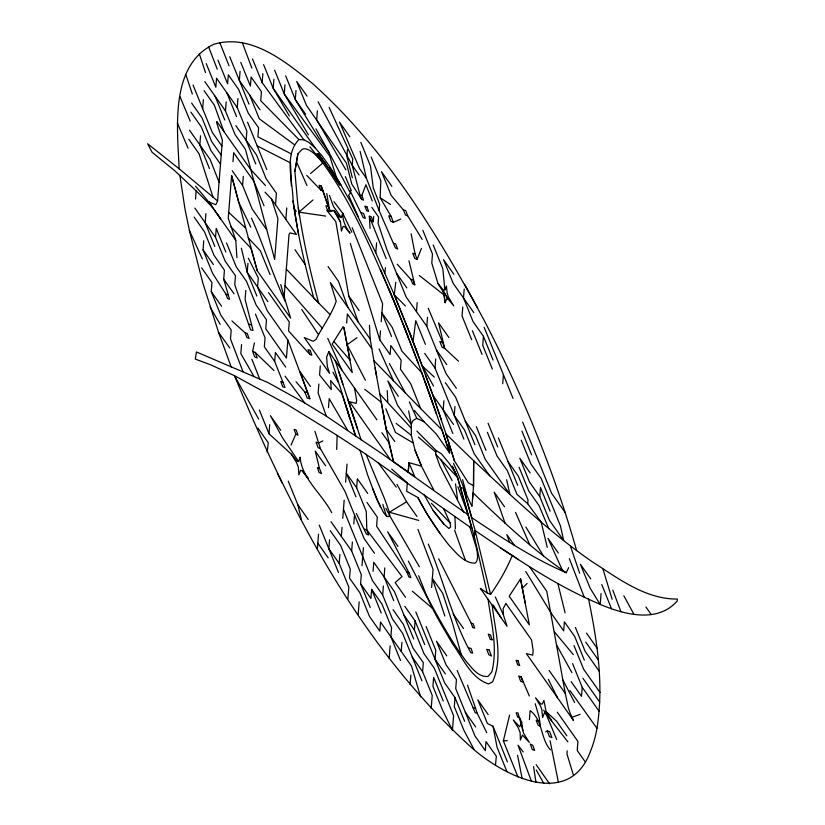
<?xml version="1.0" encoding="UTF-8"?>
<svg xmlns="http://www.w3.org/2000/svg" width="825" height="825" viewBox="0 0 825 825"><rect width="100%" height="100%" fill="white"/><g stroke="black" fill="none" stroke-linecap="round" stroke-linejoin="round"><path stroke-width="1.24" d="M453.472 463.403C460.298 477.5 464.929 492.319 471.962 506.333L473.581 485.75L473.663 460.711L445.995 434.002L432.939 395.309L409.808 332.98L394.247 294.742L375.757 252.78L350.46 201.64L336.249 176.942L330.217 167.341L322.008 155.812L315.253 147.995L273.209 88.306L263.577 64.608M473.437 487.73L473.663 460.711C511.593 496.083 549.326 532.094 592.092 561.67C618.007 578.201 645.346 599.352 677.397 599.043L677.232 600.951C656.112 625.247 618.925 613.13 594.072 601.662C551.657 583.089 513.336 556.493 475.128 530.588L463.444 488.266L460.402 487.431L457.524 477.438L452.317 466.29L457.524 477.438L474.272 536.456L487.152 592.897L490.566 594.423C499.094 582.223 506.591 569.229 512.284 555.452L500.754 548.14M576.644 550.636C554.214 471.199 522.514 394.525 484.636 321.265C438.168 235.084 385.904 149.191 312.283 83.304C285.326 61.462 250.934 33.206 213.85 44.261C169.403 65.546 177.499 128.597 179.128 168.754L217.594 200.949L215.861 204.744L208.673 201.888L195.597 186.233M457.896 486.781L468.27 514.996L382.377 454.028L326.318 416.161L304.724 402.961L267.96 382.583L196.432 351.966L195.319 359.102L209.911 364.506L234.475 375.664C289.781 510.397 359.566 644.995 468.229 744.542C499.785 774.386 569.714 811.563 590.968 749.915A371.271 115.717 64.3 0 0 596.96 728.31C603.993 685.224 597.248 641.345 588.565 599.012M336.693 449.45L337.167 435.404L286.791 404.281L234.475 375.664L258.658 419.079M400.775 219.068L393.401 222.348L391.009 216.181L380.15 197.783L380.82 180.716L371.188 157.018M567.157 750.863L567.012 754.143L573.478 775.314M433.713 489.906L421.482 466.146L415.099 450.378L411.376 435.404L411.283 424.308L408.643 410.963M195.556 199.042L196.133 190.802L174.549 170.589L152.078 152.254L147.603 143.756L179.128 168.754M236.899 257.678L235.775 240.302L228.247 218.264L231.608 175.57L257.256 270.806L290.637 318.161L284.14 296.804L289.018 234.465L290.018 232.908L296.433 234.403L271.58 199.145L265.031 192.215M200.537 135.816L199.825 144.849L209.447 168.537M202.672 108.725L203.383 99.691M194.133 217.099L204.476 231.763L214.098 255.461L224.431 270.126L223.719 279.159L229.567 299.32L227.483 298.506L226.019 294.236L212.675 273.529L203.053 249.831L203.765 240.797M205.889 213.706L205.178 222.729L214.809 246.428M217.594 200.991L222.379 140.188L216.738 123.008L216.851 121.502L250.573 169.352L265.547 185.604M242.973 371.621L230.495 338.972L231.206 329.928L220.873 315.284L211.252 291.586L211.963 282.562L201.63 267.898M245.809 290.4L245.097 299.434L253.028 330.412L250.583 329.804L234.764 284.78L235.476 275.736L225.142 261.082L215.521 237.394L216.233 228.37L225.854 252.058M271.58 199.145L277.922 218.708L274.663 259.442L245.427 149.294L235.094 134.64L225.472 110.952L226.184 101.918M232.959 161.741L233.671 152.708L253.863 181.345L263.969 205.724M255.76 163.958L246.139 140.271L246.85 131.237L237.229 107.539L237.94 98.515M240.075 71.414L239.363 80.448L248.975 104.136M266.588 229.525L252.203 209.117L242.581 185.419L243.292 176.395M241.539 344.592L240.828 353.626L253.729 376.035M247.943 263.309L247.232 272.343L256.864 296.041M315.253 147.995L308.798 142.395L303.868 139.786L262.154 82.665L262.866 73.631M273.921 79.272L273.209 88.306L289.338 115.943M275.529 204.744L276.427 193.277L266.104 178.623L256.472 154.925L235.806 125.617M284.955 84.903L284.254 93.926L308.385 134.846M331.712 512.676C322.142 494.031 302.012 479.139 300.063 457.163L298.66 461.577L296.649 460.711L291.328 454.173L268.991 433.744L269.703 424.7M283.027 382.315L280.727 381.501L282.769 386.832L285.037 387.461L274.684 361.484L275.385 352.45L285.728 367.115M285.863 219.398L286.76 207.941M296 90.523L295.288 99.557L318.502 137.445L328.845 152.12L350.408 193.04L348.614 195.216L358.112 216.47M248.346 258.163L258.277 277.973L257.565 287.007L267.187 310.695L287.853 340.013L286.43 358.081L265.763 328.762L266.475 319.729L256.152 305.075L246.52 281.366L236.187 266.712L226.566 243.024M317.388 110.818L316.676 119.842L345.871 169.857M318.863 383.996L318.151 393.03L326.318 416.161M320.286 365.929L319.574 374.963L331.268 389.565L330.619 380.593L341.839 393.566L355.627 436.074L328.824 351.605L326.618 357.06L327.278 366.104L329.577 373.395L304.301 337.549L313.201 341.272L316.058 339.374C322.42 326.525 331.619 314.717 336.208 301.218L330.392 282.573L370.177 339.013L376.685 376.912M347.459 149.686L346.923 156.41L352.327 177.736M317.367 548.914L318.532 534.136M328.484 407.684L329.196 398.661L347.676 430.382M329.577 539.767L328.866 548.8L339.209 563.465L348.831 587.153L347.903 598.909M346.644 323.008L347.356 313.974L371.786 348.635M339.209 563.465L339.91 554.431M341.333 536.374L342.045 527.33M342.757 518.306L344.18 500.239M345.603 482.171L347.026 464.104M370.208 607.447L360.587 583.749L361.298 574.716L351.667 551.028L352.378 541.994M353.801 523.927L354.513 514.893M356.359 513.47L366.455 534.157L368.62 535.033L366.826 529.908L366.269 511.49L356.647 487.802L357.359 478.768L367.692 493.433M393.638 243.272L395.618 243.87L397.65 248.995L395.371 247.882L379.139 210.633L379.644 204.208L373.292 188.048L370.477 166.052L360.855 142.364M358.153 614.615L359.164 601.817M362.01 565.692L363.423 547.625M414.459 410.572L424.153 421.864L436.095 433.795L449.615 452.935L441.922 429.815L420.688 408.633L410.778 383.873L400.445 369.208L401.156 360.174L390.823 345.52L390.112 354.544L379.778 339.89L380.49 330.856M381.202 321.822L382.625 303.755L352.182 227.648M400.496 660.454L390.875 636.766L391.586 627.732L381.965 604.044L371.632 589.38L370.92 598.414L360.587 583.749M373.055 571.312L373.766 562.279L394.433 591.607L413.676 638.993M421.884 680.749L402.631 633.363L392.298 618.698L382.676 595.011L383.388 585.977M384.811 567.909L384.099 576.943L393.721 600.631M389.173 658.36L390.163 645.8M416.47 311.613L417.182 302.579M401.208 651.43L401.919 642.397M456.38 388.317L446.047 373.653L426.803 326.277L427.515 317.243M410.087 684.626L410.84 675.118M443.262 701.033L433.641 677.346L432.929 686.379L442.551 710.067L452.44 730.342L453.595 715.698L434.352 668.312L424.009 653.658L414.387 629.96L415.099 620.926L404.766 606.262M463.877 439.106L435.002 368.032L435.713 358.999M431.176 708.603L432.218 695.413L422.596 671.715L423.308 662.681L412.964 648.027L403.343 624.329L393.009 609.675M443.922 400.754L443.211 409.788L452.832 433.486M431.63 587.493L433.053 569.425L417.976 529.454M454.967 406.385L454.255 415.418L464.588 430.073L474.21 453.771L489.782 475.87M462.784 307.034L462.072 316.068L471.694 339.756M464.207 288.967L463.495 298L473.117 321.688L483.45 336.353L493.082 360.051M415.81 611.892L444.685 682.976L455.018 697.63L454.307 706.664L463.928 730.362L473.932 749.265M483.45 336.353L482.738 345.386L492.37 369.074M472.529 499.187L473.055 492.865C502.466 521.307 532.465 549.471 566.239 572.746L568.642 567.652M502.703 383.738L503.415 374.705M547.264 547.357L541.169 522.05L527.722 503.766L528.021 499.981L518.389 476.283L508.056 461.618M521.235 440.158L530.857 463.856L541.2 478.51L560.433 525.886L563.671 540.519L549.398 520.266L539.777 496.578L540.488 487.544L550.11 511.232M529.413 719.606L530.124 710.572C543.17 720.369 540.241 738.458 550.419 749.884M572.581 663.599L582.202 687.287L581.491 696.321L571.158 681.667M601.064 593.567L600.198 604.55L590.019 587.936L580.398 564.248L590.731 578.903M375.757 252.78L376.613 242.777M303.868 139.786L298.928 139.549C283.563 155.482 293.03 181.51 293.061 201.032C297.423 233.846 305.147 266.145 313.799 298.073L330.072 314.593M495.505 764.94L496.351 756.278L486.018 741.613L485.306 750.647L474.973 735.993L455.73 688.597L456.442 679.563L446.108 664.909L436.477 641.221L446.82 655.875M267.197 452.028L268.28 442.778L257.947 428.113M384.78 273.137L385.461 267.63M418.038 354.441L394.247 294.742L395.794 282.294M373.096 221.791L371.415 216.882L369.332 216.222L371.157 220.997L373.096 221.791L373.766 216.49M475.128 530.588L474.272 536.456L475.128 530.609L490.566 594.423M433.579 386.09L422.359 366.042L413.047 341.498L415.759 320.647L425.38 344.334M286.296 269.105L318.687 303.064C309.818 270.28 302.466 237.012 297.701 203.373L294.876 171.404L297.877 153.935L301.919 149.5A48.768 15.201 64.3 0 1 322.843 163.01C353.358 204.652 372.879 253.079 393.535 300.042C413.995 350.336 432.774 401.311 449.615 452.935L448.501 441.932L445.995 434.002L454.389 460.742L468.311 482.78L473.581 485.75M294.876 171.404L297.877 153.935M252.636 351.244L255.255 352.461L257.183 357.978L254.667 356.905L252.636 351.244L254.42 342.901M517.956 776.964L503.353 740.902L509.582 715.162M342.726 213.293C342.561 220.667 345.654 227.339 350.017 233.176L344.664 226.751L343.097 226.401L341.437 231.083L340.478 221.977L334.053 210.499L329.907 211.551L328.175 206.116L325.927 205.745L327.515 210.396L334.053 210.499L339.415 216.975L341.313 217.583L342.726 213.293L333.981 201.713M521.678 722.349L519.74 726.773L513.284 719.957L518.244 727.794L520.121 732.559L520.389 740.087L522.421 735.116L529.279 742.356L523.607 733.25L518.018 712.975L516.11 712.769L517.698 717.1L519.781 717.791L521.678 722.349L522.854 730.599M492.185 605.168C494.897 630.125 503.477 657.938 492.577 681.821L488.637 683.946C470.611 678.171 462.732 657.556 452.234 643.397C443.53 627.969 433.599 612.697 426.917 596.444L418.657 575.768M307.044 96.154L296.711 81.489L306.343 105.177L346.397 163.133L351.821 184.161L361.67 199.423L363.557 200.186L361.855 195.412L365.929 184.748L372.281 200.908M463.671 512.036L440.045 466.403L435.631 454.193L436.147 450.522L416.893 431.124M417.151 259.308L415.078 253.904L412.727 253.254L414.892 258.586L417.151 259.308L421.441 248.387M437.951 283.501L443.231 289.884L444.871 289.864L446.459 286.069L447.119 293.03L448.449 297.082L453.791 305.941L447.954 298.928L443.231 290.967L447.954 298.928L446.861 298.722L445.077 302.692L444.128 295.061L442.633 291.039L437.951 283.501L431.774 263.051L432.486 254.017L422.864 230.33M291.081 444.995L295.793 434.187L294.092 429.32L296.154 430.042L297.949 435.167L295.793 434.187M333.836 341.437L332.176 344.128L352.254 372.611L343.912 327.638L343.138 326.679L333.836 341.437L349.965 360.02L343.912 327.638M520.544 578.923L509.2 596.207L529.392 624.886L520.544 578.923L525.267 603.343M522.297 588.235L527.113 583.44M312.974 199.98L298.928 212.169L325.679 216.078M310.602 173.498L322.843 163.01L309.87 146.767M356.978 337.662L347.088 344.778L365.382 380.212M416.924 516.471L406.581 501.806L389.39 512.253L389.637 515.615L419.368 566.734M545.738 731.857L547.274 730.95L549.615 731.528L551.946 737.653L549.46 736.632L547.274 730.95M424.153 421.864L416.769 418.368L412.985 420.533L411.283 424.308L397.598 405.333L387.843 380.923L398.31 396.309M322.905 440.911L318.574 442.984L316.058 442.221L318.058 447.635L320.44 448.687L344.891 491.205L364.134 538.591L374.478 553.255M529.464 566.631L546.758 591.236L565.311 693.454L568.342 707.788L570.694 714.811L571.787 717.358L580.068 714.388M503.353 740.902L507.241 740.613M318.099 101.784L352.213 165.289L360.061 195.257L361.855 195.412M486.729 732.579L477.015 712.934L475.19 712.748L457.153 670.539M391.009 216.181L388.792 215.82L390.741 221.224L393.401 222.348M473.22 707.871L475.561 708.293L477.015 712.934M471.199 623.277L473.148 623.628L474.695 628.103L472.766 627.608L471.199 623.277L438.642 558.773M304.817 392.009L307.55 392.514L309.849 398.784L307.22 398.083L304.817 392.009L296.062 381.779M245.169 332.918L247.16 333.31L249.129 338.498L246.85 337.446L245.169 332.918L231.918 320.904M410.881 279.427L412.954 279.892L414.779 284.811L412.675 283.748L410.881 279.427L397.217 264.227M468.982 647.903L471.096 648.471L472.673 653.08L470.879 652.771C451.863 618.709 443.561 579.934 428.309 544.108M521.008 676.644L518.698 676.026L520.678 681.275L522.895 682.151L521.008 676.644L529.351 695.98M422.153 239.353L407.653 215.748L405.58 215.181L403.363 209.932L391.153 195.37L381.521 171.682L391.865 186.347M361.453 212.85L363.608 213.438L365.341 218.398L363.165 217.491L350.192 191.008L351.316 190.585L345.335 176.581M418.688 520.42L389.39 512.253L384.543 498.795L366.104 454.369L337.167 435.404M320.904 190.183L322.915 190.75L328.175 206.116L321.234 185.996L319.017 185.264L320.904 190.183L306.756 175.395M403.363 209.932L405.807 210.612L407.653 215.748M364.526 529.217L366.826 529.908L402.053 576.582L395.144 582.574L405.477 597.238M538.498 720.957L536.147 720.204L538.158 725.412L540.488 726.32L539.158 717.337L535.239 703.766M309.983 354.554L311.85 355.162L310.128 350.161L308.055 349.759L309.983 354.554L288.564 330.98L289.276 321.946L268.61 292.627M226.019 294.236L228.112 294.948M566.239 572.746C532.733 558.308 502.023 537.931 471.756 517.646L463.444 488.266M319.461 468.373L317.408 467.651L319.11 472.529L321.482 473.571L319.461 468.373L315.243 451.11L325.576 465.764M407.024 572.241L409.087 572.962L410.902 577.758L408.849 576.923L407.024 572.241L376.602 526.154L377.314 517.12L366.981 502.466M248.469 323.885L251.099 324.885M448.893 337.528L438.56 322.864L444.675 348.356L442.664 342.55L439.808 341.426L442.138 347.335L444.675 348.356L458.514 361.226M359.999 450.223L367.62 474.932L376.747 499.249L383.635 512.686L386.306 515.883L388.152 516.728L389.637 515.615L385.894 508.272M302.445 471.065L308.096 478.335L302.445 471.065L300.62 470.219L298.867 474.818L298.351 467.074L296.567 462.629L291.328 454.183M327.515 210.396L329.907 211.551L326.741 193.504M366.104 454.369L469.848 526.989L476.097 546.81A30.597 9.539 64.3 0 1 474.53 563.207C463.464 562.681 456.122 552.709 449.068 545.304C437.188 530.434 426.587 514.46 417.883 497.516L406.673 491.329L407.333 482.842L391.689 469.064M507.406 761.908L493.02 726.237L487.441 723.546L477.819 699.858L488.153 714.522M291.328 153.904L257.895 136.857L258.607 127.823L248.263 113.169L238.652 89.482L228.319 74.828L227.607 83.851L217.975 60.163M247.562 122.193L257.183 145.891L290.524 162.917L291.359 185.666M412.985 442.87L395.474 432.434L385.842 408.736M487.152 592.897L480.428 588.483M436.147 450.522L441.488 453.884L449.367 463.495L455.905 473.901M469.848 526.989L471.952 528.33L460.402 487.431M380.15 197.783L390.442 204.404M512.284 555.452L518.461 559.577M375.117 368.032L386.203 429.32L393.463 461.639L414.717 476.551L408.922 462.65L408.22 471.993L408.983 462.66L421.482 466.146L415.099 450.378M294.36 144.653L259.308 118.8L249.686 95.102M364.671 389.245L381.191 402.136L386.203 429.32L394.762 441.468M419.306 275.488L444.128 295.061L445.077 302.692M396.186 423.4L411.376 435.404M412.387 591.247L432.382 608.273M433.177 510.593L443.943 524.215L448.924 528.495L450.625 526.948L450.089 522.926L443.582 508.571M418.358 437.054L435.59 451.987M527.722 503.766L516.966 494.35L507.344 470.652L497.011 455.998L487.389 432.3M422.359 366.042L434.29 377.066M567.868 741.83L545.944 713.718L544.356 713.13L542.613 717.533L541.788 709.469L540.623 706.169L535.538 697.806L540.726 703.89L542.211 704.137L543.943 700.549L546.098 711.562L556.566 721.194L566.899 735.859M228.711 212.386L245.334 227.865M255.255 352.461L273.972 370.518M196.133 190.802L212.231 206.951L208.673 201.888L220.677 218.893L217.346 214.191M394.247 294.742L405.426 305.982M420.688 408.633L373.838 360.628M298.928 139.549L260.731 100.733L261.442 91.699L251.109 77.045L250.398 86.068L240.776 62.391M435.631 454.193L457.524 477.438M230.515 226.39L250.975 248.335L257.256 270.806M379.706 393.876L411.046 427.979M431.454 503.353L450.089 522.926M248.108 237.744L260.411 250.882L270.033 274.57M322.224 328.164L285.007 285.801M554.348 631.806L573.292 654.565M316.903 153.46L326.432 164.979L339.776 185.078L318.275 153.584L326.432 164.979M326.875 210.54L335.796 221.574L348.779 295.907L358.205 322.028M443.943 524.215L433.187 510.593L424.143 494.825M304.724 402.961L285.017 376.138M523.236 751.988L518.048 745.222L531.475 781.461M426.917 596.444C439.003 618.905 451.285 641.458 466.62 661.898C472.24 668.198 478.397 677.449 488.008 676.438L491.824 671.921C497.898 647.976 491.37 623.246 488.091 599.363M378.046 462.547L396.248 487.152M569.92 690.515L596.96 728.31M381.841 432.754L388.73 442.231L393.463 461.639M328.824 351.605L376.932 419.832M179.881 175.323L184.965 208.962L189.368 230.422L202.806 282.892L218.542 332.31L229.783 348.006M425.525 375.004L432.939 395.309L453.544 424.452M453.863 274.302L443.53 259.648L453.162 283.336L473.828 312.654M349.81 136.733L339.477 122.069L359.576 168.599L366.434 178.324L379.139 210.633M359.071 175.024L352.213 165.289L352.718 158.864L329.144 107.405M371.776 207.343L378.634 217.078L378.128 223.493L386.884 249.562L406.137 296.959L426.803 326.277M305.632 114.221L295.288 99.557L285.667 75.859M645.954 607.045L651.193 614.481M396.505 273.261L406.838 287.925M565.208 512.572L551.533 493.175L522.658 422.091M530.155 472.89L519.812 458.226L529.444 481.913L539.777 496.578M436.425 349.965L446.758 364.629M260.019 109.766L239.363 80.448L229.732 56.76M424.669 353.368L435.002 368.032M445.335 382.687L455.678 397.351L474.922 444.737M465.3 421.039L475.633 435.703L485.255 459.401L509.871 494.309L506.632 479.686M558.308 552.987L547.975 538.333L562.299 569.993M237.229 107.539L216.552 78.22L215.841 87.254L206.219 63.556M204.796 81.623L225.472 110.952M294.051 208.23L296.268 211.375M504.508 506.787L494.165 492.123L505.106 523.256M204.084 90.657L214.428 105.322L223.853 131.443M328.103 266.578L338.436 281.243L347.872 307.374M348.779 295.907L359.112 310.561M586.472 633.095L597.001 648.038M585.76 642.128L598.269 659.887M514.532 545.552L506.798 534.579L509.551 542.417M599.249 671.303L585.049 651.162L575.427 627.474M191.627 103.094L201.96 117.758L211.582 141.446L221.203 155.1M221.915 146.066L212.293 132.412L193.04 85.037M190.915 112.128L201.248 126.782L210.87 150.48L220.492 164.134M232.248 170.775L242.581 185.419M600.002 692.464L583.626 669.219L574.004 645.542M582.914 678.253L599.692 702.054M189.492 130.195L210.158 159.514L219.068 182.191M582.202 687.287L599.177 711.367M188.781 139.219L199.114 153.883L213.015 197.154M549.068 670.395L565.311 693.454M208.673 201.888L235.775 240.302M390.215 459.422L349.511 401.682L356.142 403.415L356.658 400.321L354.482 387.853M480.367 588.4L507.066 626.278L503.467 615.13L495.34 596.97M570.694 714.811L573.313 720.194L526.422 653.658L532.733 655.153L533.146 650.533L531.548 639.942L505.859 603.415L503.137 608.737L503.467 615.13M267.898 301.661L247.232 272.343L241.343 248.212M557.277 712.171L577.933 741.479L577.222 750.513L585.276 761.939M194.844 208.075L215.521 237.394M310.427 386.399L300.094 371.735L309.849 398.784M203.053 249.831L213.386 264.495M223.719 279.159L234.053 293.813M453.162 613.872L463.495 628.526M274.684 361.484L264.351 346.82L265.052 337.796L255.441 314.108M356.647 487.802L346.314 473.148L355.936 496.836M397.99 546.449L387.647 531.785L409.087 572.962M211.252 291.586L221.585 306.25M280.748 430.33L270.414 415.676L282.439 437.662L298.66 461.577M404.054 615.295L414.387 629.96M445.397 673.932L435.064 659.278L435.775 650.244L426.143 626.557M331 521.709L351.667 551.028M382.676 595.011L372.343 580.346L343.468 509.272M465.352 712.295L475.685 726.959M330.289 530.743L340.622 545.397L350.254 569.085L349.542 578.119L359.875 592.783L369.497 616.471L379.83 631.135L380.542 622.102L411.551 666.084L420.606 696.908M412.252 657.051L422.596 671.715M288.245 481.13L297.866 504.817L308.199 519.482M317.821 543.17L328.164 557.834M341.313 217.583L333.465 206.405L329.484 195.473M536.178 764.713L549.522 783.75M294.968 249.697L305.178 264.536M301.744 309.519L318.502 334.62M439.859 533.187L426.907 513.697L417.883 497.516M329.185 166.959L340.952 184.872M543.654 710.15L545.944 713.718L556.679 739.478M525.742 571.467L550.914 612.779L563.671 630.877L564.382 621.844L574.716 636.508L584.337 660.196M525.886 527.082L543.541 556.112M493.309 605.034L500.981 617.657M546.098 711.562L551.698 720.761M210.097 307.013L220.172 324.318M536.25 770.003L543.788 783.348M477.634 308.014L464.578 284.202M334.053 210.499L340.478 221.977M315.965 128.886L328.845 152.12M556.648 645.109L571.869 672.633M396.98 484.337L406.581 501.806M285.192 301.29C272.559 274.271 263.68 245.458 251.491 218.151M623.865 595.794L633.899 614.264M389.4 363.577L405.457 393.123M441.035 459.989L452.11 480.573M571.787 717.358L573.313 720.194M562.887 679.975L574.613 702.529M333.001 372.188L338.209 382.274M408.323 561.103L426.772 596.826M548.357 679.429L557.473 697.723M277.365 473.323L282.191 483.099M250.779 227.184L238.631 202.053L231.608 175.57M342.839 213.428L351.821 232.165M189.368 230.422L202.342 258.864M409.355 401.93L416.769 418.368M379.067 348.923L393.473 380.758M327.731 338.343L341.756 369.786M515.553 512.418L529.825 544.82M296.515 161.762L306.941 185.46M380.449 269.466L393.535 300.042L418.079 362.835M372.58 488.493L380.676 507.488M177.385 123.069L188.069 148.252M548.738 528.577L539.065 505.601L528.732 490.947L519.1 467.249M428.227 308.21L442.664 342.55M180.015 96.669L190.204 121.162M388.41 288.1L398.784 313.211M484.162 327.319L513.037 398.392M521.947 431.124L531.568 454.823M472.405 330.722L482.027 354.41M433.197 244.984L442.819 268.672L444.871 289.864M498.434 437.931L517.677 485.317M488.101 423.277L497.722 446.964M476.345 426.669L485.966 450.368M391.535 336.487L381.913 312.788L392.246 327.453L401.868 351.151L421.74 372.694L436.487 414.067M274.632 70.249L284.254 93.926L329.763 156.1L336.249 176.942M252.532 58.977L262.154 82.665M257.183 145.891L266.815 169.599M226.896 92.885L236.517 116.583M215.129 96.288L224.761 119.986M455.018 697.63L464.64 721.328M415.099 620.926L424.72 644.614M371.632 589.38L381.253 613.068M319.244 525.102L338.498 572.498M259.37 410.046L268.991 433.744M506.973 771.695L497.062 747.244L493.02 726.237M601.776 584.533L611.469 608.726M371.157 220.997L386.172 258.596M219.883 42.776L229.03 65.794M251.883 359.267L259.679 378.943M403.59 325.256L408.179 337.043M208.529 46.757L217.264 69.187M569.353 558.628L584.347 597.455M360.061 195.257L361.67 199.423M409.808 332.98L413.047 341.498M612.82 590.164L620.947 611.738M242.333 42.694L251.821 68.011M287.853 340.013L307.55 392.514M231.34 367.331L218.542 332.31M433.043 404.095L425.318 382.408M454.596 530.155L465.424 560.392M321.234 185.996L322.915 190.75M467.486 685.204L475.561 708.293M432.939 395.309L441.55 420.348M570.353 545.923L579.686 573.282M444.861 615.997L432.341 578.459L442.674 593.123L452.451 622.896L461.257 654.73M185.945 74.962L192.338 94.06M338.827 371.766L361.133 439.869M199.289 53.718L205.507 72.6M347.397 398.042L357.369 428.577M320.44 448.687L314.944 431.341M335.239 360.535L342.818 384.213M351.285 409.912L353.966 418.337M448.501 441.932L454.389 460.742M345.5 404.642L349.893 418.646M350.295 243.447L379.778 339.89M602.993 569.106L612.119 599.197M382.831 504.395L386.306 515.883M280.737 284.563L284.14 296.804M462.557 479.624L466.496 493.886M557.844 583.43L565.094 612.82M408.973 260.824L414.779 284.811M297.866 504.817L301.527 520.183M360.143 151.398L366.434 178.324M550.079 740.747L558.391 782.399M411.108 233.733L415.078 253.904M517.574 755.277L522.153 778.635M383.677 415.697L384.801 421.998M298.609 234.785L293.061 201.032M298.248 207.745L299.547 216.037M533.579 766.652L535.982 782.42M455.524 483.873L457.576 499.465M369.332 216.222L370.054 228.422M369.445 325.225L370.177 339.013M387.265 390.679L387.74 402.291M454.915 516.553L455.4 528.928M517.966 660.66L516.11 660.299L517.677 664.826L519.719 665.579L517.966 660.66M492.154 639.808L490.194 639.334L488.266 634.116L490.452 634.889L492.154 639.808M534.579 750.224L532.383 749.667L530.238 744.026L532.795 745.326L534.579 750.224M489.266 650.038L486.678 649.327L488.885 654.761L491.422 656.019L489.266 650.038M366.908 206.766L364.836 206.075L366.661 210.695L368.61 211.406L366.908 206.766"/></g></svg>
